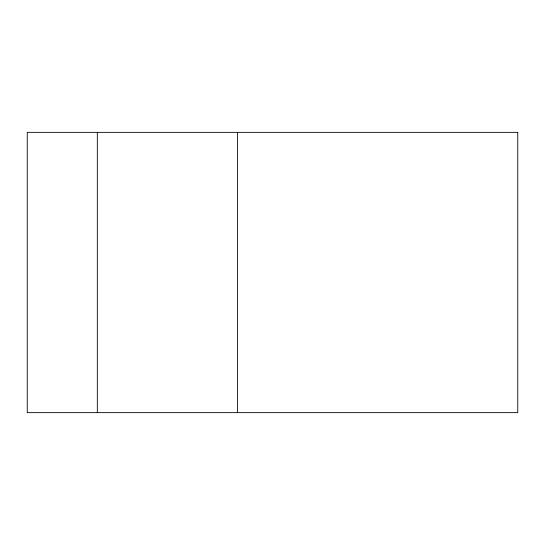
<?xml version="1.0" encoding="UTF-8"?>
<svg xmlns="http://www.w3.org/2000/svg" width="545" height="545" viewBox="0 0 545 545"><rect width="100%" height="100%" fill="white"/><g stroke="black" fill="none" stroke-linecap="round" stroke-linejoin="round"><path stroke-width="0.82" d="M237.463 132.36L237.463 412.64M97.323 132.36L97.323 412.64M517.75 132.36L27.25 132.36L27.25 412.64L517.75 412.64L517.75 132.36"/></g></svg>
